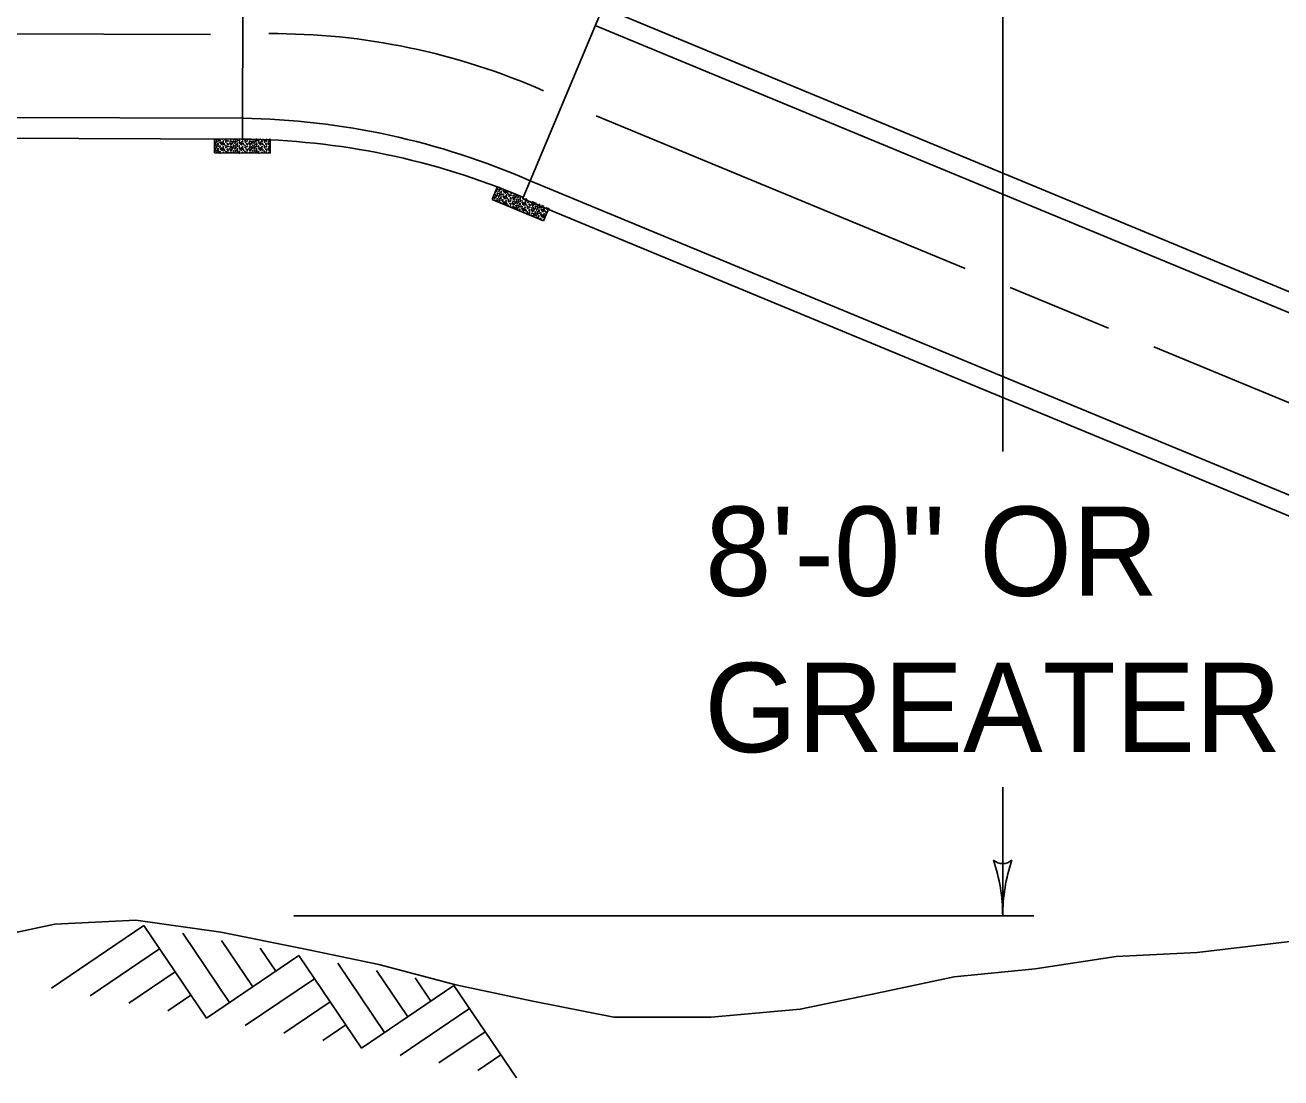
# Model space of a CAD drawing. Extents: x 1000 to 1036.3, y 1000 to 1022.
# Drawn here: x 1024.379 to 1027.192, y 1007.857 to 1010.214 of the extents above; entities that cross this region are included whole.
import ezdxf

# ---------------------------------------------------------------- set-up
doc = ezdxf.new("R2010")
doc.units = 0
doc.layers.add('Level 1', color=7, linetype='Continuous')

msp = doc.modelspace()

# ---------------------------------------------------------------- linework, layer by layer
at = {"layer": 'Level 1'}
for p, q in [((1026.5687, 1011.6173), (1026.5687, 1009.2594)), ((1024.8657, 1009.9588), (1024.8674, 1010.4274)), ((1025.4949, 1009.8283), (1025.676, 1010.2604)), ((1025.6731, 1010.2535), (1030.2098, 1008.3745)), ((1024.7942, 1010.1933), (1022.1017, 1010.2022)), ((1025.6562, 1010.2132), (1030.193, 1008.3342)), ((1011.8072, 1010.0487), (1024.8659, 1010.0057)), ((1025.6578, 1010.0112), (1026.4842, 1009.6688)), ((1011.8081, 1010.0015), (1024.8657, 1009.9588)), ((1024.8033, 1009.9278), (1024.8034, 1009.959)), ((1024.9279, 1009.9274), (1024.928, 1009.9586)), ((1024.8033, 1009.9278), (1024.9279, 1009.9274)), ((1025.5105, 1009.8656), (1030.0473, 1007.9865)), ((1025.4253, 1009.8237), (1025.4374, 1009.8524)), ((1025.5403, 1009.7755), (1025.4253, 1009.8237)), ((1025.4937, 1009.8253), (1030.0364, 1007.9438)), ((1025.5403, 1009.7755), (1025.5524, 1009.8042)), ((1026.5856, 1009.6268), (1026.8057, 1009.5357)), ((1026.907, 1009.4937), (1029.2632, 1008.5177)), ((1026.5687, 1008.508), (1026.5687, 1008.2193)), ((1024.9811, 1008.2193), (1026.638, 1008.2193)), ((1024.4381, 1008.0575), (1024.6452, 1008.1977)), ((1024.6452, 1008.1977), (1024.7852, 1007.9906)), ((1024.732, 1008.1808), (1024.8371, 1008.0256)), ((1024.8187, 1008.1642), (1024.8888, 1008.0606)), ((1024.9054, 1008.1474), (1024.9405, 1008.0957)), ((1024.5249, 1008.0407), (1024.6801, 1008.1458)), ((1024.7852, 1007.9906), (1024.9923, 1008.1307)), ((1024.9923, 1008.1307), (1025.1325, 1007.9237)), ((1024.6117, 1008.0241), (1024.7151, 1008.0941)), ((1025.0793, 1008.1139), (1025.1843, 1007.9587)), ((1025.1659, 1008.0972), (1025.2359, 1007.9937)), ((1024.8721, 1007.9738), (1025.0274, 1008.0789)), ((1025.1325, 1007.9237), (1025.3395, 1008.0637)), ((1025.2527, 1008.0806), (1025.2877, 1008.0287)), ((1025.3395, 1008.0637), (1025.4797, 1007.8568)), ((1024.6984, 1008.0072), (1024.7503, 1008.0423)), ((1024.9588, 1007.9572), (1025.0623, 1008.0272)), ((1025.2193, 1007.9069), (1025.3746, 1008.012)), ((1025.0457, 1007.9403), (1025.0975, 1007.9754)), ((1025.306, 1007.8903), (1025.4096, 1007.9602)), ((1025.3928, 1007.8734), (1025.4447, 1007.9086))]:
    msp.add_line(p, q, dxfattribs=at)
msp.add_lwpolyline([(1024.2735, 1008.1648), (1024.4458, 1008.2012), (1024.6273, 1008.2102), (1024.8177, 1008.183), (1024.9993, 1008.1467), (1025.1716, 1008.1104), (1025.3439, 1008.065), (1025.5163, 1008.0287), (1025.6978, 1007.9924), (1025.9155, 1007.9924), (1026.1151, 1008.0106), (1026.2874, 1008.0468), (1026.4597, 1008.0832), (1026.6412, 1008.1013), (1026.8227, 1008.1285), (1027.0041, 1008.1376), (1027.2309, 1008.1648), (1027.4395, 1008.1739), (1027.6301, 1008.1648), (1027.8115, 1008.1648), (1027.9838, 1008.1285), (1028.0746, 1008.1195), (1028.1362, 1008.1222), (1028.1361, 1008.1221)], dxfattribs=at)
for centre in [(1024.8058, 1009.9497), (1024.807, 1009.9575), (1024.8079, 1009.9534), (1024.8108, 1009.9467), (1024.8111, 1009.9494), (1024.8117, 1009.9554), (1024.8156, 1009.9558), (1024.816, 1009.9521), (1024.8175, 1009.9488), (1024.8203, 1009.9512), (1024.8203, 1009.9468), (1024.8232, 1009.9542), (1024.8238, 1009.9491), (1024.8252, 1009.947), (1024.8285, 1009.9563), (1024.8291, 1009.9527), (1024.8322, 1009.9485), (1024.833, 1009.9548), (1024.8336, 1009.947), (1024.8374, 1009.9496), (1024.8386, 1009.9539), (1024.8408, 1009.9468), (1024.841, 1009.9484), (1024.8418, 1009.9537), (1024.8441, 1009.9503), (1024.846, 1009.9575), (1024.8465, 1009.9537), (1024.849, 1009.9497), (1024.8502, 1009.9575), (1024.8511, 1009.9534), (1024.854, 1009.9467), (1024.8543, 1009.9494), (1024.8549, 1009.9554), (1024.8588, 1009.9558), (1024.8592, 1009.9521), (1024.8607, 1009.9488), (1024.8635, 1009.9512), (1024.8635, 1009.9468), (1024.8664, 1009.9542), (1024.867, 1009.9491), (1024.8684, 1009.947), (1024.8717, 1009.9563), (1024.8723, 1009.9527), (1024.8754, 1009.9485), (1024.8762, 1009.9548), (1024.8768, 1009.947), (1024.8806, 1009.9496), (1024.8818, 1009.9539), (1024.884, 1009.9468), (1024.8842, 1009.9484), (1024.885, 1009.9537), (1024.8873, 1009.9503), (1024.8892, 1009.9575), (1024.8897, 1009.9537), (1024.8922, 1009.9497), (1024.8934, 1009.9575), (1024.8943, 1009.9534), (1024.8972, 1009.9467), (1024.8975, 1009.9494), (1024.8981, 1009.9554), (1024.902, 1009.9558), (1024.9024, 1009.9521), (1024.9039, 1009.9488), (1024.9067, 1009.9512), (1024.9067, 1009.9468), (1024.9096, 1009.9542), (1024.9102, 1009.9491), (1024.9116, 1009.947), (1024.9149, 1009.9563), (1024.9155, 1009.9527), (1024.9186, 1009.9485), (1024.9194, 1009.9548), (1024.92, 1009.947), (1024.9238, 1009.9496), (1024.925, 1009.9539), (1024.8058, 1009.9371), (1024.807, 1009.9449), (1024.807, 1009.9323), (1024.8079, 1009.9409), (1024.8079, 1009.9283), (1024.8108, 1009.9341), (1024.8111, 1009.9368), (1024.8117, 1009.9428), (1024.8117, 1009.9302), (1024.8156, 1009.9432), (1024.8156, 1009.9307), (1024.816, 1009.9395), (1024.8175, 1009.9363), (1024.8203, 1009.9386), (1024.8203, 1009.9342), (1024.8232, 1009.9416), (1024.8232, 1009.929), (1024.8238, 1009.9366), (1024.8252, 1009.9344), (1024.8285, 1009.9437), (1024.8285, 1009.9311), (1024.8291, 1009.9401), (1024.8322, 1009.936), (1024.833, 1009.9422), (1024.833, 1009.9296), (1024.8336, 1009.9344), (1024.8374, 1009.937), (1024.8386, 1009.9413), (1024.8386, 1009.9287), (1024.8394, 1009.9464), (1024.8394, 1009.9338), (1024.8408, 1009.9342), (1024.841, 1009.9358), (1024.8418, 1009.9412), (1024.8418, 1009.9286), (1024.8441, 1009.9377), (1024.846, 1009.9449), (1024.846, 1009.9323), (1024.8465, 1009.9412), (1024.8465, 1009.9286), (1024.849, 1009.9371), (1024.8502, 1009.9449), (1024.8502, 1009.9323), (1024.8511, 1009.9409), (1024.8511, 1009.9283), (1024.854, 1009.9341), (1024.8543, 1009.9368), (1024.8549, 1009.9428), (1024.8549, 1009.9302), (1024.8588, 1009.9432), (1024.8588, 1009.9307), (1024.8592, 1009.9395), (1024.8607, 1009.9363), (1024.8635, 1009.9386), (1024.8635, 1009.9342), (1024.8664, 1009.9416), (1024.8664, 1009.929), (1024.867, 1009.9366), (1024.8684, 1009.9344), (1024.8717, 1009.9437), (1024.8717, 1009.9311), (1024.8723, 1009.9401), (1024.8754, 1009.936), (1024.8762, 1009.9422), (1024.8762, 1009.9296), (1024.8768, 1009.9344), (1024.8806, 1009.937), (1024.8818, 1009.9413), (1024.8818, 1009.9287), (1024.8826, 1009.9464), (1024.8826, 1009.9338), (1024.884, 1009.9342), (1024.8842, 1009.9358), (1024.885, 1009.9412), (1024.885, 1009.9286), (1024.8873, 1009.9377), (1024.8892, 1009.9449), (1024.8892, 1009.9323), (1024.8897, 1009.9412), (1024.8897, 1009.9286), (1024.8922, 1009.9371), (1024.8934, 1009.9449), (1024.8934, 1009.9323), (1024.8943, 1009.9409), (1024.8943, 1009.9283), (1024.8972, 1009.9341), (1024.8975, 1009.9368), (1024.8981, 1009.9428), (1024.8981, 1009.9302), (1024.902, 1009.9432), (1024.902, 1009.9307), (1024.9024, 1009.9395), (1024.9039, 1009.9363), (1024.9067, 1009.9386), (1024.9067, 1009.9342), (1024.9096, 1009.9416), (1024.9096, 1009.929), (1024.9102, 1009.9366), (1024.9116, 1009.9344), (1024.9149, 1009.9437), (1024.9149, 1009.9311), (1024.9155, 1009.9401), (1024.9186, 1009.936), (1024.9194, 1009.9422), (1024.9194, 1009.9296), (1024.92, 1009.9344), (1024.9238, 1009.937), (1024.925, 1009.9413), (1024.925, 1009.9287), (1024.9258, 1009.9464), (1024.9258, 1009.9338), (1025.4353, 1009.8429), (1025.437, 1009.8374), (1025.4376, 1009.85), (1025.4379, 1009.8462), (1025.4402, 1009.8421), (1025.4412, 1009.8372), (1025.4418, 1009.8498), (1025.4425, 1009.8457), (1025.4451, 1009.8388), (1025.4455, 1009.8416), (1025.4458, 1009.8349), (1025.4464, 1009.8475), (1025.4497, 1009.8352), (1025.4506, 1009.844), (1025.4519, 1009.8407), (1025.4546, 1009.8385), (1025.4548, 1009.8429), (1025.4581, 1009.8407), (1025.4595, 1009.8384), (1025.4626, 1009.835), (1025.4678, 1009.838), (1025.4298, 1009.8266), (1025.4313, 1009.827), (1025.4315, 1009.8286), (1025.4327, 1009.8339), (1025.4347, 1009.8304), (1025.4364, 1009.8248), (1025.4367, 1009.8211), (1025.4373, 1009.8337), (1025.4396, 1009.8295), (1025.4406, 1009.8246), (1025.4413, 1009.8206), (1025.4419, 1009.8331), (1025.4445, 1009.8262), (1025.4449, 1009.829), (1025.4452, 1009.8223), (1025.4491, 1009.8226), (1025.4494, 1009.8189), (1025.45, 1009.8314), (1025.4507, 1009.8155), (1025.4513, 1009.8281), (1025.4534, 1009.8134), (1025.4536, 1009.8178), (1025.454, 1009.8259), (1025.4542, 1009.8303), (1025.4566, 1009.8206), (1025.4569, 1009.8155), (1025.4572, 1009.8332), (1025.4575, 1009.8281), (1025.4583, 1009.8133), (1025.4589, 1009.8258), (1025.4614, 1009.8098), (1025.462, 1009.8224), (1025.4625, 1009.8188), (1025.4631, 1009.8314), (1025.4654, 1009.8145), (1025.4658, 1009.8081), (1025.466, 1009.8271), (1025.4664, 1009.8207), (1025.4666, 1009.8129), (1025.467, 1009.8333), (1025.4672, 1009.8254), (1025.4706, 1009.8153), (1025.4712, 1009.8279), (1025.4714, 1009.807), (1025.472, 1009.8196), (1025.4724, 1009.812), (1025.4726, 1009.8321), (1025.473, 1009.8246), (1025.4739, 1009.8124), (1025.4741, 1009.814), (1025.4745, 1009.825), (1025.4746, 1009.8067), (1025.4747, 1009.8265), (1025.4752, 1009.8193), (1025.4758, 1009.8318), (1025.4773, 1009.8157), (1025.4779, 1009.8283), (1025.479, 1009.8102), (1025.4792, 1009.8065), (1025.4796, 1009.8228), (1025.4798, 1009.819), (1025.4804, 1009.8316), (1025.4822, 1009.8149), (1025.4828, 1009.8275), (1025.4831, 1009.81), (1025.4837, 1009.8226), (1025.4838, 1009.806), (1025.4844, 1009.8185), (1025.485, 1009.8311), (1025.4871, 1009.8116), (1025.4875, 1009.8144), (1025.4877, 1009.8242), (1025.4878, 1009.8077), (1025.4881, 1009.8269), (1025.4884, 1009.8203), (1025.4917, 1009.808), (1025.4922, 1009.8205), (1025.4925, 1009.8168), (1025.4938, 1009.8135), (1025.4944, 1009.826), (1025.4966, 1009.8113), (1025.4968, 1009.8157), (1025.4972, 1009.8239), (1025.4991, 1009.806), (1025.4997, 1009.8185), (1025.5001, 1009.8135), (1025.5015, 1009.8112), (1025.5021, 1009.8238), (1025.5046, 1009.8078), (1025.5052, 1009.8204), (1025.5056, 1009.8168), (1025.5085, 1009.8125), (1025.509, 1009.8061), (1025.5096, 1009.8187), (1025.5098, 1009.8108), (1025.5138, 1009.8133), (1025.5152, 1009.8175), (1025.5155, 1009.81), (1025.517, 1009.8103), (1025.5172, 1009.8119), (1025.5184, 1009.8172), (1025.5204, 1009.8137), (1025.5221, 1009.8081), (1025.5253, 1009.8129), (1025.5263, 1009.808), (1025.5302, 1009.8095), (1025.5306, 1009.8123), (1025.5348, 1009.8059), (1025.4767, 1009.8032), (1025.4816, 1009.8023), (1025.4865, 1009.799), (1025.4869, 1009.8018), (1025.4919, 1009.8042), (1025.4932, 1009.8009), (1025.496, 1009.7987), (1025.4962, 1009.8031), (1025.4995, 1009.8009), (1025.5009, 1009.7986), (1025.504, 1009.7952), (1025.5044, 1009.7916), (1025.505, 1009.8042), (1025.5079, 1009.7999), (1025.5084, 1009.7935), (1025.5092, 1009.7982), (1025.5126, 1009.7881), (1025.5132, 1009.8007), (1025.514, 1009.7924), (1025.5146, 1009.8049), (1025.5149, 1009.7974), (1025.516, 1009.7868), (1025.5164, 1009.7978), (1025.5166, 1009.7993), (1025.5172, 1009.7921), (1025.5178, 1009.8046), (1025.5192, 1009.7885), (1025.5198, 1009.8011), (1025.5215, 1009.7956), (1025.5218, 1009.7918), (1025.5224, 1009.8044), (1025.5241, 1009.7877), (1025.5247, 1009.8003), (1025.5251, 1009.7828), (1025.5257, 1009.7954), (1025.5264, 1009.7913), (1025.527, 1009.8039), (1025.529, 1009.7844), (1025.5294, 1009.7872), (1025.5296, 1009.797), (1025.53, 1009.7997), (1025.5303, 1009.7931), (1025.5309, 1009.8056), (1025.5336, 1009.7808), (1025.5342, 1009.7933), (1025.5345, 1009.7896), (1025.5351, 1009.8022), (1025.5358, 1009.7863), (1025.5364, 1009.7988), (1025.5385, 1009.7841), (1025.5387, 1009.7885), (1025.5391, 1009.7967), (1025.5393, 1009.8011), (1025.5417, 1009.7913), (1025.542, 1009.7863), (1025.5423, 1009.8039), (1025.5426, 1009.7988), (1025.544, 1009.7966), (1025.5482, 1009.8022)]:
    msp.add_circle(centre, 0.000723, dxfattribs=at)
for centre, radius, start, end in [((1024.933, 1008.6891), 1.5059, 66.2108, 90.3021), ((1024.8378, 1008.3244), 1.6816, 66.4205, 89.0432), ((1024.8028, 1009.9575), 0.000723, 327.3607, 32.6393), ((1024.8033, 1009.9537), 0.000723, 282.9426, 77.0574), ((1024.8108, 1009.9592), 0.000723, 199.1408, 340.8593), ((1024.8203, 1009.9594), 0.000723, 212.6888, 327.3112), ((1024.8252, 1009.9595), 0.000723, 227.9907, 312.0093), ((1024.8336, 1009.9595), 0.000723, 227.9907, 312.0093), ((1024.8394, 1009.9589), 0.000723, 175.5246, 4.4754), ((1024.8408, 1009.9594), 0.000723, 212.6888, 327.3112), ((1024.854, 1009.9592), 0.000723, 199.1408, 340.8593), ((1024.8635, 1009.9594), 0.000723, 212.6888, 327.3112), ((1024.8531, 1008.3147), 1.6441, 67.0206, 89.558), ((1024.8684, 1009.9595), 0.000723, 227.9907, 312.0093), ((1024.8768, 1009.9595), 0.000723, 227.9907, 312.0093), ((1024.8826, 1009.9589), 0.000723, 175.5246, 4.4754), ((1024.884, 1009.9594), 0.000723, 212.6888, 327.3112), ((1024.8972, 1009.9592), 0.000723, 199.1408, 340.8593), ((1024.9067, 1009.9594), 0.000723, 212.6888, 327.3112), ((1024.9116, 1009.9595), 0.000723, 227.9907, 312.0093), ((1024.92, 1009.9595), 0.000723, 227.9907, 312.0093), ((1024.9258, 1009.9589), 0.000723, 175.5246, 4.4754), ((1024.9272, 1009.9468), 0.000723, 11.3438, 348.6562), ((1024.9272, 1009.9594), 0.000723, 212.6888, 327.3112), ((1024.9274, 1009.9484), 0.000723, 38.9674, 321.0326), ((1024.9282, 1009.9537), 0.000723, 117.3039, 242.6961), ((1024.8028, 1009.9449), 0.000723, 327.3607, 32.6393), ((1024.8033, 1009.9412), 0.000723, 282.9426, 77.0574), ((1024.8028, 1009.9323), 0.000723, 327.3607, 32.6393), ((1024.8033, 1009.9286), 0.000723, 282.9426, 77.0574), ((1024.816, 1009.9269), 0.000723, 42.3048, 137.6952), ((1024.8291, 1009.9275), 0.000723, 350.9545, 189.0455), ((1024.8592, 1009.9269), 0.000723, 42.3048, 137.6952), ((1024.8723, 1009.9275), 0.000723, 350.9545, 189.0455), ((1024.9024, 1009.9269), 0.000723, 42.3048, 137.6952), ((1024.9155, 1009.9275), 0.000723, 350.9545, 189.0455), ((1024.9272, 1009.9342), 0.000723, 11.3438, 348.6562), ((1024.9274, 1009.9358), 0.000723, 38.9674, 321.0326), ((1024.9282, 1009.9412), 0.000723, 117.3039, 242.6961), ((1024.9282, 1009.9286), 0.000723, 117.3039, 242.6961), ((1025.4295, 1009.8342), 0.000723, 271.7245, 42.8647), ((1025.4319, 1009.8396), 0.000723, 256.6262, 57.963), ((1025.4321, 1009.8412), 0.000723, 293.4946, 21.0946), ((1025.4503, 1009.8477), 0.000723, 218.8486, 275.6882), ((1025.4666, 1009.8397), 0.000723, 112.2366, 22.3003), ((1025.4736, 1009.8371), 0.000723, 147.2986, 347.2382), ((1025.4281, 1009.8299), 0.000723, 242.7161, 71.8731), ((1025.4289, 1009.8216), 0.000723, 23.8757, 110.6612), ((1025.4321, 1009.8213), 0.000723, 299.416, 195.1209), ((1025.4443, 1009.8164), 0.000723, 271.1488, 223.3881), ((1025.4931, 1009.8294), 0.000723, 177.1368, 317.4001), ((1025.5007, 1009.826), 0.000723, 165.3713, 329.1656), ((1025.523, 1009.817), 0.000723, 188.1462, 306.3907), ((1025.537, 1009.8114), 0.000723, 219.5574, 274.9794), ((1025.5397, 1009.8092), 0.000723, 132.4226, 2.1143), ((1025.4911, 1009.7954), 0.000723, 46.9523, 87.5846), ((1025.4985, 1009.7934), 0.000723, 305.6395, 188.8974), ((1025.5158, 1009.7852), 0.000723, 23.7043, 110.8326), ((1025.5209, 1009.783), 0.000723, 28.1887, 106.3482), ((1025.5297, 1009.7805), 0.000723, 289.5677, 204.9692), ((1025.5411, 1009.7788), 0.000723, 8.9715, 305.6177), ((1025.5434, 1009.784), 0.000723, 24.8816, 289.7076), ((1025.5471, 1009.7932), 0.000723, 11.7048, 302.8844), ((1025.5477, 1009.8057), 0.000723, 119.898, 14.6389), ((1025.5521, 1009.804), 0.000723, 131.7128, 263.7185), ((1025.5381, 1009.7759), 0.000723, 13.2802, 121.2566), ((1026.5687, 1008.368), 0.0313, 228.7746, 310.8913), ((1026.1777, 1008.2193), 0.3909, 0, 18.6688), ((1026.9596, 1008.2193), 0.3909, 161.3472, 179.9939), ((1026.1777, 1008.2193), 0.3909, 359.9878, 0)]:
    msp.add_arc(centre, radius, start, end, dxfattribs=at)

# ---------------------------------------------------------------- texts
for s, p in [("8'-0'' OR", (1025.9019, 1008.9362)), ('GREATER', (1025.9003, 1008.5862))]:
    msp.add_text(s, height=0.2, dxfattribs=at).set_placement(p)

doc.saveas('drawing.dxf')
